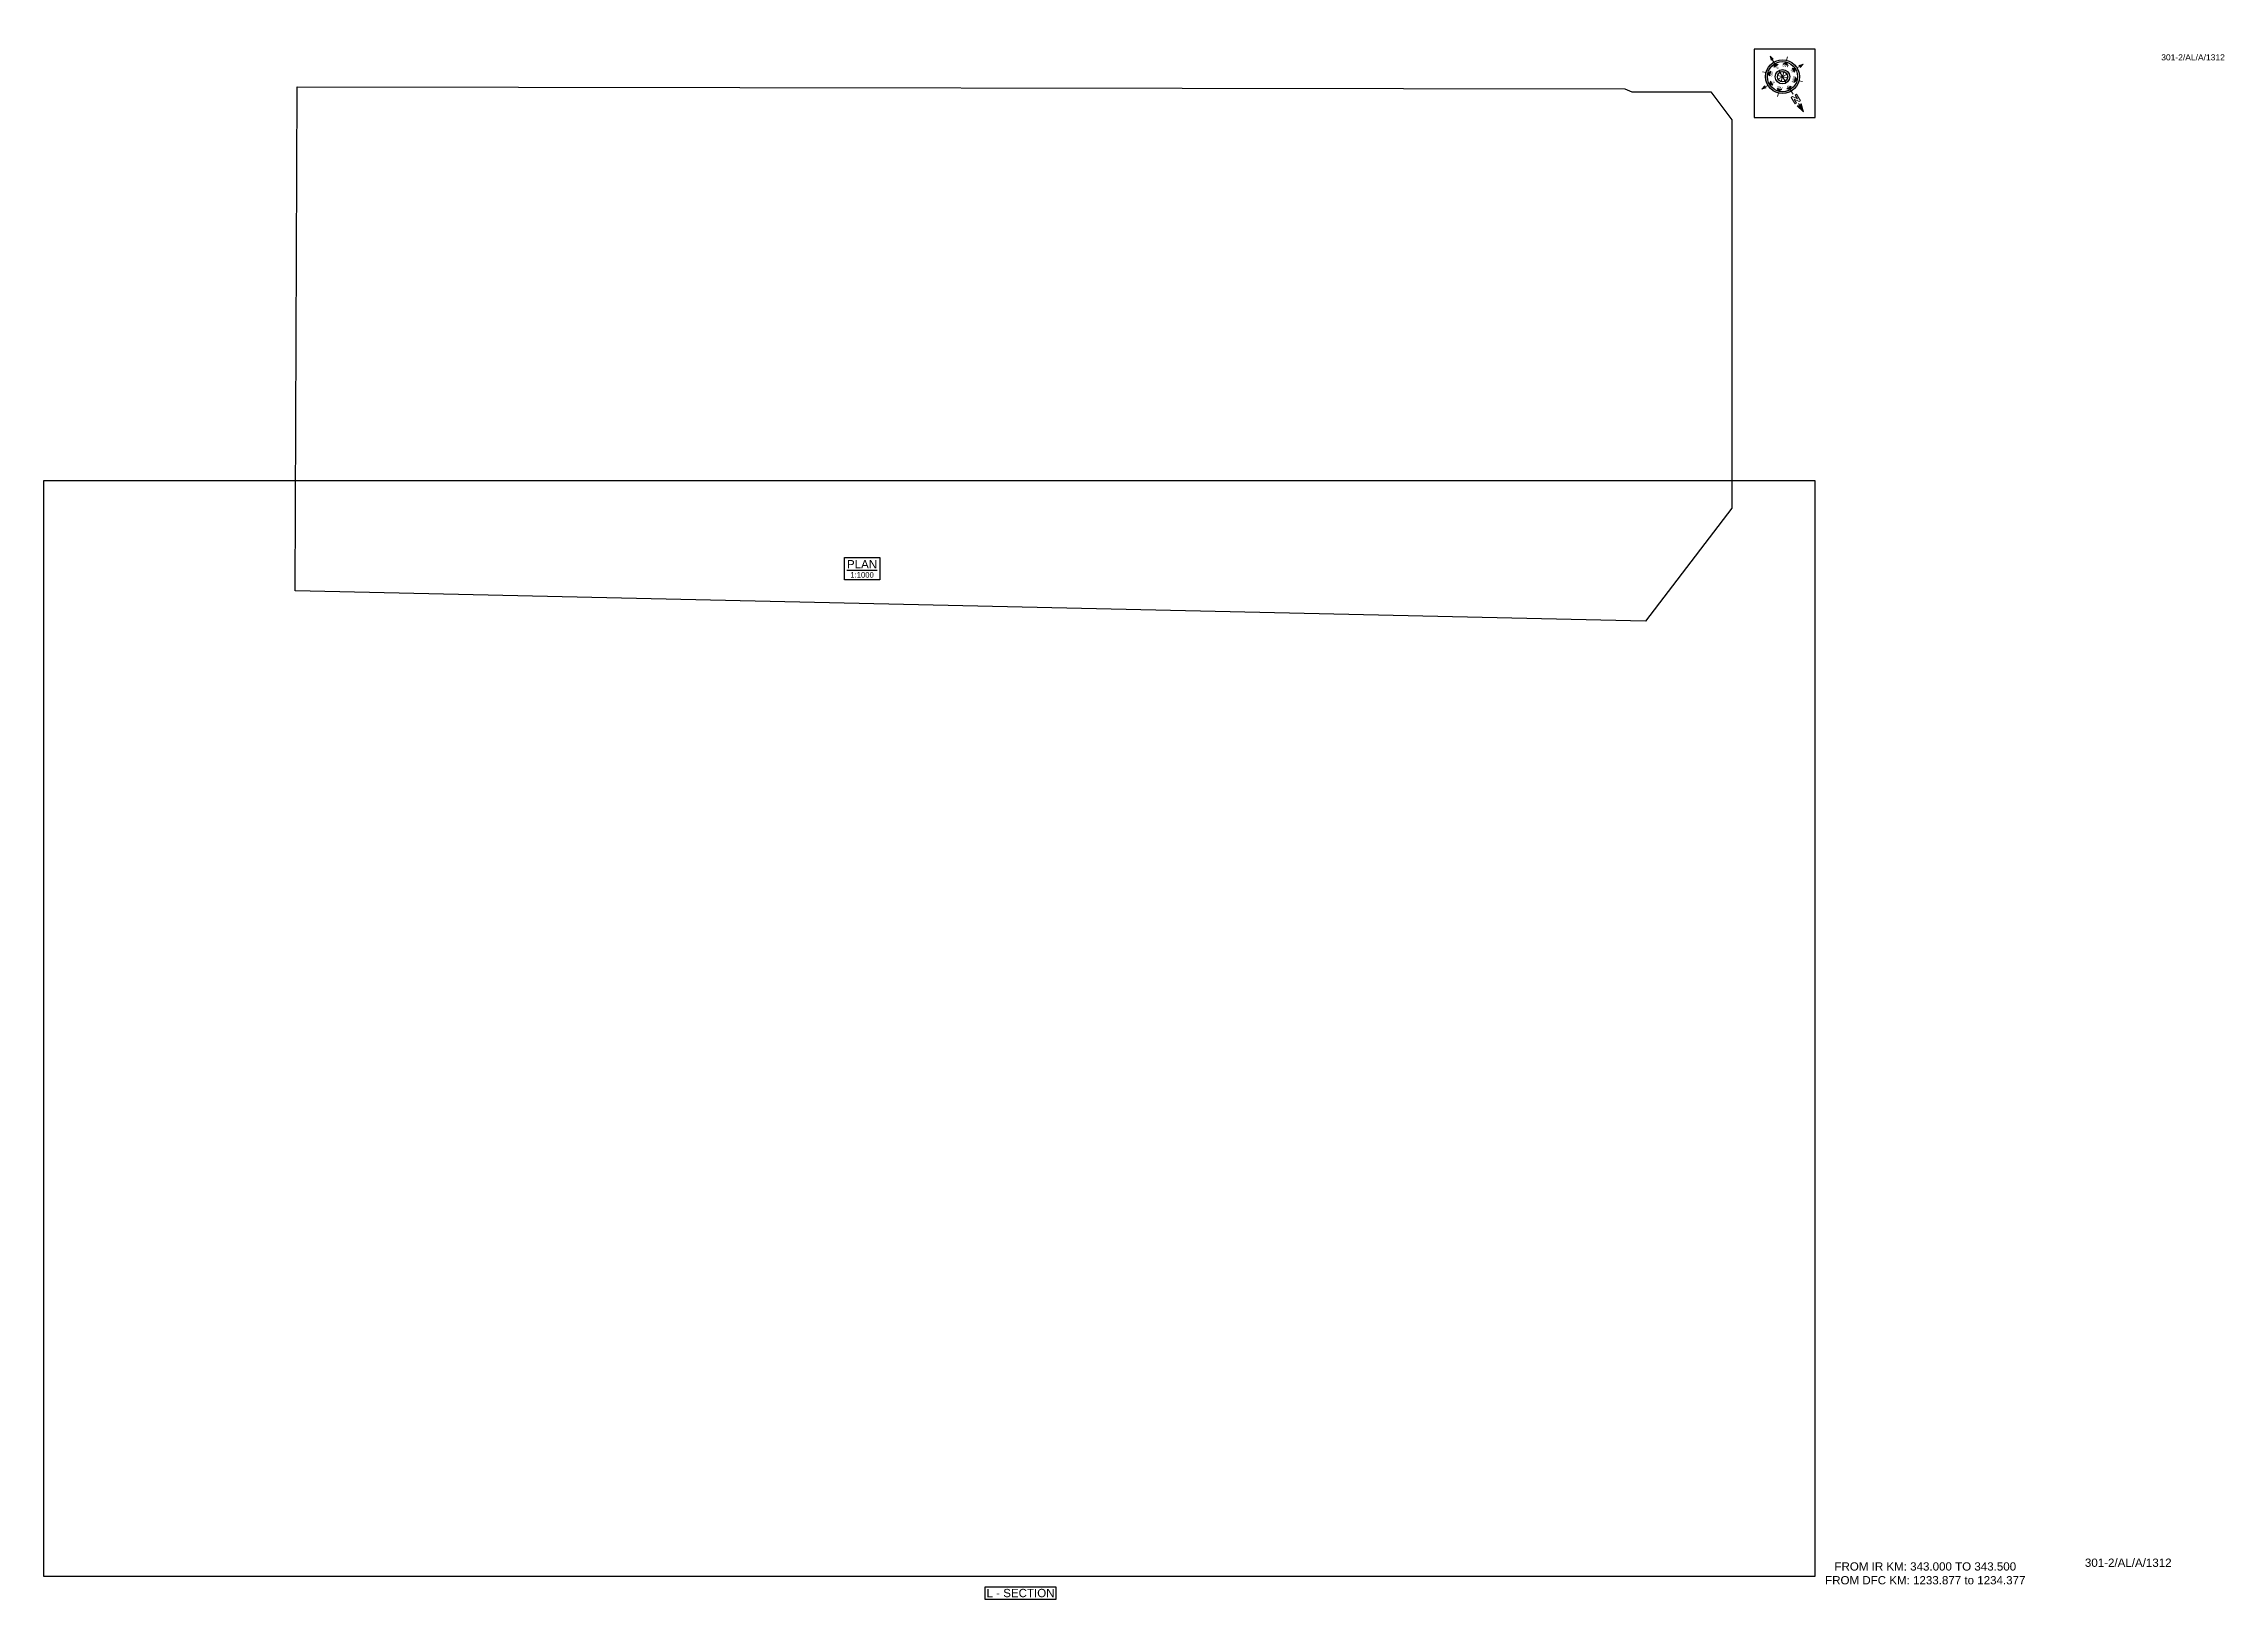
# Paper-space layout '1312' of a CAD drawing. Header units: metres. Extents: x 33 to 825, y 17 to 581.
import ezdxf
from ezdxf.enums import TextEntityAlignment as Align

# ---------------------------------------------------------------- set-up
doc = ezdxf.new("R2010")
doc.units = ezdxf.units.M
doc.header["$MEASUREMENT"] = 0
doc.layers.get('Defpoints').update_dxf_attribs({"color": 5})
doc.layers.add('title', color=7, linetype='Continuous')
doc.styles.get("Standard").update_dxf_attribs({"font": 'arial.ttf'})
doc.styles.add('Style-Arial', font='arial.ttf')

# ---------------------------------------------------------------- blocks, each defined once
blk = doc.blocks.new('N')
for points in [[(0, 8.41), (-0.49, 6.68), (0, 6.93)], [(0.49, 6.68), (0, 6.93), (0, 8.41)], [(-4.93, 0), (-4.07, 0.25), (-4.19, 0)], [(-4.07, -0.25), (-4.19, 0), (-4.93, 0)], [(-3.08, 0), (-2.59, 0.49), (-2.59, -0.49)], [(-2.18, 2.18), (-1.48, 2.18), (-2.18, 1.48)], [(0, 3.08), (0.49, 2.59), (-0.49, 2.59)], [(2.18, 2.18), (2.18, 1.48), (1.48, 2.18)], [(3.08, 0), (2.59, -0.49), (2.59, 0.49)], [(4.07, 0.25), (4.19, 0), (4.93, 0)], [(4.93, 0), (4.07, -0.25), (4.19, 0)], [(-2.18, -2.18), (-2.18, -1.48), (-1.48, -2.18)], [(0, -3.08), (-0.49, -2.59), (0.49, -2.59)], [(0, -4.93), (-0.25, -4.07), (0, -4.19)], [(0.25, -4.07), (0, -4.19), (0, -4.93)], [(2.18, -2.18), (1.48, -2.18), (2.18, -1.48)]]:
    blk.add_hatch(color=7).paths.add_polyline_path(points, flags=0)
h = blk.add_hatch(color=7)
h.paths.add_polyline_path([(0, -3.08), (0, -3.46, 1), (0, 3.46), (0, 3.08, -1)])
h.paths.add_polyline_path([(0, 1.05), (0, 1.48, 1), (0, -1.48), (0, -1.05, -1)])
at = {"color": 7, "linetype": 'ByBlock', "lineweight": 13}
for p, q in [((-0.61, 4.57), (-0.61, 6.12)), ((-0.61, 6.12), (-0.3, 6.12)), ((-0.3, 6.12), (0.32, 5.19)), ((0.32, 4.57), (-0.3, 5.5)), ((-0.3, 5.5), (-0.3, 4.57)), ((0.32, 5.19), (0.32, 6.12)), ((0.32, 6.12), (0.64, 6.12)), ((0.64, 6.12), (0.64, 4.57))]:
    blk.add_line(p, q, dxfattribs=at)
at = {"color": 7, "lineweight": 13}
for p, q in [((0, 6.41), (0, 7.28)), ((-3.46, 0), (-4.19, 0)), ((-2.45, 2.45), (-2.97, 2.97)), ((1.05, 0), (-1.05, 0)), ((-1.05, 0), (1.05, 0)), ((-0.74, 0.74), (0.74, -0.74)), ((0.74, 0.74), (-0.74, -0.74)), ((0.74, -0.74), (-0.74, 0.74)), ((-0.74, -0.74), (0.74, 0.74)), ((0, 3.46), (0, 4.19)), ((0, 3.46), (0, 3.08)), ((0, 1.05), (0, 1.48)), ((0, 1.05), (0, -1.05)), ((0, -1.05), (0, 1.05)), ((2.45, 2.45), (2.97, 2.97)), ((3.46, 0), (4.19, 0)), ((-2.45, -2.45), (-2.97, -2.97)), ((0, -1.05), (0, -1.48)), ((0, -3.46), (0, -3.08)), ((0, -3.46), (0, -4.19)), ((2.45, -2.45), (2.97, -2.97))]:
    blk.add_line(p, q, dxfattribs=at)
at = {"color": 7, "linetype": 'ByBlock', "lineweight": 13}
for points in [[(-0.3, 4.57), (-0.61, 4.57)], [(0.32, 4.57), (0.64, 4.57)]]:
    blk.add_lwpolyline(points, dxfattribs=at)
at = {"color": 7, "lineweight": 13}
for points in [[(0, 8.41), (-0.49, 6.68), (0, 6.93), (0, 6.93)], [(0.49, 6.68), (0, 6.93), (0, 8.41), (0, 8.41)], [(-4.93, 0), (-4.07, 0.25), (-4.19, 0), (-4.19, 0)], [(-4.07, -0.25), (-4.19, 0), (-4.93, 0), (-4.93, 0)], [(-3.08, 0), (-2.59, 0.49), (-2.59, -0.49), (-2.59, -0.49)], [(-2.18, 2.18), (-1.48, 2.18), (-2.18, 1.48), (-2.18, 1.48)], [(0, 3.08), (0.49, 2.59), (-0.49, 2.59), (-0.49, 2.59)], [(2.18, 2.18), (2.18, 1.48), (1.48, 2.18), (1.48, 2.18)], [(3.08, 0), (2.59, -0.49), (2.59, 0.49), (2.59, 0.49)], [(4.07, 0.25), (4.19, 0), (4.93, 0), (4.93, 0)], [(4.93, 0), (4.07, -0.25), (4.19, 0), (4.19, 0)], [(-2.18, -2.18), (-2.18, -1.48), (-1.48, -2.18), (-1.48, -2.18)], [(0, -3.08), (-0.49, -2.59), (0.49, -2.59), (0.49, -2.59)], [(0, -4.93), (-0.25, -4.07), (0, -4.19), (0, -4.19)], [(0.25, -4.07), (0, -4.19), (0, -4.93), (0, -4.93)], [(2.18, -2.18), (1.48, -2.18), (2.18, -1.48), (2.18, -1.48)]]:
    blk.add_lwpolyline(points, close=True, dxfattribs=at)
at = {"color": 7}
for radius in [3.46, 3.08, 1.48, 1.05]:
    blk.add_circle((0, 0), radius, dxfattribs=at)
for s, rotation, p in [('W', 90, (-2.1, 0)), ('NW', 45, (-1.48, 1.48)), ('NE', 315, (1.48, 1.48)), ('E', 270, (1.97, 0)), ('SW', 135, (-1.48, -1.48)), ('SE', 225, (1.48, -1.48))]:
    blk.add_text(s, height=0.6, rotation=rotation, dxfattribs=at).set_placement(p, align=Align.CENTER)
for s, p in [('N', (0, 2.1)), ('S', (0, -2.47))]:
    blk.add_text(s, height=0.6, dxfattribs=at).set_placement(p, align=Align.CENTER)

psp = doc.layouts.new('1312')

# ---------------------------------------------------------------- linework, layer by layer
psp.add_lwpolyline([(374.97, 16.56), (374.97, 21.16), (400.5, 21.16), (400.5, 16.56)], close=True)
at = {"layer": 'Defpoints'}
for points in [[(125.24, 565.28), (607.05, 564.58), (609.57, 563.47), (638.24, 563.47), (645.86, 553.4), (645.86, 412.47), (614.52, 371.45), (124.57, 382.45)], [(33.3, 25), (676, 25), (676, 422.41), (33.3, 422.41)]]:
    psp.add_lwpolyline(points, close=True, dxfattribs=at)
at = {"layer": 'title', "color": 7, "linetype": 'Continuous', "lineweight": -3}
psp.add_lwpolyline([(323.85, 394.56), (336.73, 394.56), (336.73, 386.41), (323.85, 386.41)], close=True, dxfattribs=at)

# ---------------------------------------------------------------- texts
at = {"style": 'Style-Arial'}
for height, p in [(2.2, (801.62, 574.91)), (3, (773.92, 28.36))]:
    psp.add_text('301-2/AL/A/1312', height=height, dxfattribs=at).set_placement(p)
at = {"insert": (663.59, 30.01), "char_height": 3, "attachment_point": 1, "style": 'Style-Arial'}
psp.add_mtext_dynamic_manual_height_columns('\\pxqc;FROM IR KM: 343.000 TO 343.500\\P{\\C1;FROM DFC KM: 1233.877 to 1234.377}', width=104.8357, gutter_width=17.5, heights=[0], dxfattribs=at)
at = {"layer": 'title', "color": 7, "linetype": 'Continuous', "lineweight": -3, "style": 'Style-Arial'}
for s, height, p in [('%%UPLAN', 3, (330.24, 392.12)), ('1:1000', 2, (330.24, 388.26))]:
    psp.add_text(s, height=height, dxfattribs=at).set_placement(p, align=Align.MIDDLE)
at = {"layer": 'title', "style": 'Style-Arial'}
psp.add_text('L - SECTION', height=3, rotation=0.00006, dxfattribs=at).set_placement((387.75, 18.86), align=Align.MIDDLE_CENTER)

# ---------------------------------------------------------------- viewports
at = {"layer": 'Defpoints', "view_twist_angle": 210.94268856}
vp = psp.add_viewport(center=(385.21, 468.36), size=(521.29, 193.8307), view_center_point=(1227970.69, -3231707.65), view_height=193.8307, dxfattribs=at)
vp.dxf.flags = 0x10000  # cut along an outline
vp.dxf.clipping_boundary_handle = psp.add_lwpolyline([(125.24, 565.28), (607.05, 564.58), (609.57, 563.47), (638.24, 563.47), (645.86, 553.4), (645.86, 412.47), (614.52, 371.45), (124.57, 382.45)], format="xyb", close=True, dxfattribs={"invisible": 1}).dxf.handle
at = {"layer": 'Defpoints'}
vp = psp.add_viewport(center=(354.65, 223.71), size=(642.7, 397.4144), view_center_point=(4213.72, -5040.71), view_height=397.4144, status=3, dxfattribs=at)
vp.dxf.flags = 0x10000  # cut along an outline
vp.dxf.clipping_boundary_handle = psp.add_lwpolyline([(33.3, 25), (676, 25), (676, 422.41), (33.3, 422.41)], format="xyb", close=True, dxfattribs={"invisible": 1}).dxf.handle

# ---------------------------------------------------------------- wipeouts: each hides what was drawn before it
psp.add_wipeout([(653.96, 579), (676, 579), (676, 554.19), (653.96, 554.19)])

# ---------------------------------------------------------------- next in the draw order: linework, layer by layer
psp.add_lwpolyline([(676, 579), (653.96, 579), (653.96, 554.19), (676, 554.19)], close=True)

# ---------------------------------------------------------------- next in the draw order: block references
at = {"xscale": 1.771541522973351, "yscale": 1.771541522973351, "zscale": 1.771541522973351, "rotation": 210.9426885564493}
psp.add_blockref('N', (664.2, 569), dxfattribs=at)

doc.saveas('drawing.dxf')
